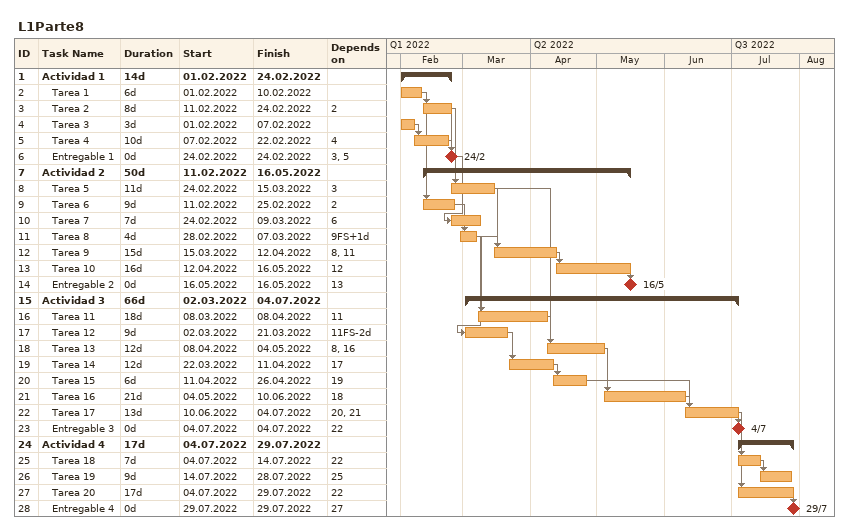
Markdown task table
L1Parte8

| ID | Level | Task | Duration | Start | Finish | Predecessors |
|---|---|---|---|---|---|---|
| 1 | 1 | **Actividad 1** | 14d | 2022-02-01 | 2022-02-24 |  |
| 2 | 2 | Tarea 1 | 6d | 2022-02-01 | 2022-02-10 |  |
| 3 | 2 | Tarea 2 | 8d | 2022-02-11 | 2022-02-24 | 2 |
| 4 | 2 | Tarea 3 | 3d | 2022-02-01 | 2022-02-07 |  |
| 5 | 2 | Tarea 4 | 10d | 2022-02-07 | 2022-02-22 | 4 |
| 6 | 2 | Entregable 1 | 0d | 2022-02-24 | 2022-02-24 | 3, 5 |
| 7 | 1 | **Actividad 2** | 50d | 2022-02-11 | 2022-05-16 |  |
| 8 | 2 | Tarea 5 | 11d | 2022-02-24 | 2022-03-15 | 3 |
| 9 | 2 | Tarea 6 | 9d | 2022-02-11 | 2022-02-25 | 2 |
| 10 | 2 | Tarea 7 | 7d | 2022-02-24 | 2022-03-09 | 6 |
| 11 | 2 | Tarea 8 | 4d | 2022-02-28 | 2022-03-07 | 9FS+1d |
| 12 | 2 | Tarea 9 | 15d | 2022-03-15 | 2022-04-12 | 8, 11 |
| 13 | 2 | Tarea 10 | 16d | 2022-04-12 | 2022-05-16 | 12 |
| 14 | 2 | Entregable 2 | 0d | 2022-05-16 | 2022-05-16 | 13 |
| 15 | 1 | **Actividad 3** | 66d | 2022-03-02 | 2022-07-04 |  |
| 16 | 2 | Tarea 11 | 18d | 2022-03-08 | 2022-04-08 | 11 |
| 17 | 2 | Tarea 12 | 9d | 2022-03-02 | 2022-03-21 | 11FS-2d |
| 18 | 2 | Tarea 13 | 12d | 2022-04-08 | 2022-05-04 | 8, 16 |
| 19 | 2 | Tarea 14 | 12d | 2022-03-22 | 2022-04-11 | 17 |
| 20 | 2 | Tarea 15 | 6d | 2022-04-11 | 2022-04-26 | 19 |
| 21 | 2 | Tarea 16 | 21d | 2022-05-04 | 2022-06-10 | 18 |
| 22 | 2 | Tarea 17 | 13d | 2022-06-10 | 2022-07-04 | 20, 21 |
| 23 | 2 | Entregable 3 | 0d | 2022-07-04 | 2022-07-04 | 22 |
| 24 | 1 | **Actividad 4** | 17d | 2022-07-04 | 2022-07-29 |  |
| 25 | 2 | Tarea 18 | 7d | 2022-07-04 | 2022-07-14 | 22 |
| 26 | 2 | Tarea 19 | 9d | 2022-07-14 | 2022-07-28 | 25 |
| 27 | 2 | Tarea 20 | 17d | 2022-07-04 | 2022-07-29 | 22 |
| 28 | 2 | Entregable 4 | 0d | 2022-07-29 | 2022-07-29 | 27 |
